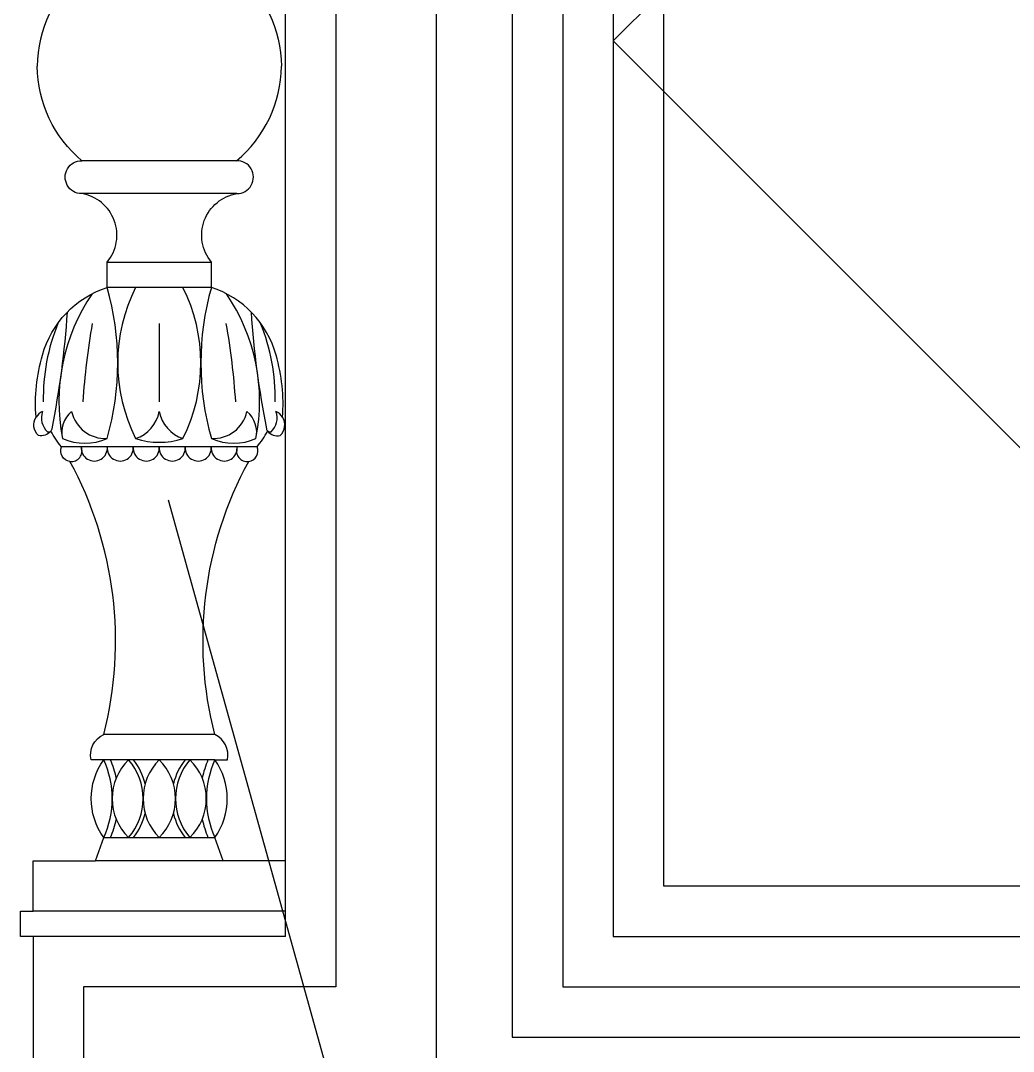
# Model space of a CAD drawing. Header units: metres. Extents: x 172 to 5375, y 420 to 6939.
# Drawn here: x 584 to 1371, y 3844 to 4661 of the extents above; entities that cross this region are included whole.
import ezdxf

# ---------------------------------------------------------------- set-up
doc = ezdxf.new("R2010")
doc.units = ezdxf.units.M
for name, color, linetype in [('3', 3, 'Continuous'), ('4', 4, 'Continuous'), ('7', 7, 'Continuous'), ('BH', 3, 'Continuous'), ('DIM', 3, 'Continuous')]:
    doc.layers.add(name, color=color, linetype=linetype)
doc.dimstyles.get("Standard").update_dxf_attribs({"dimtxt": 2.5, "dimasz": 2.5, "dimexe": 1.25, "dimexo": 0.625, "dimtad": 1, "dimcen": 2.5, "dimazin": 3, "dimtfac": 1, "dimtmove": 0, "dimatfit": 3})

msp = doc.modelspace()

# ---------------------------------------------------------------- hatches: boundary and pattern name
at = {"layer": 'BH'}
h = msp.add_hatch(dxfattribs=at)
h.set_pattern_fill('AR-RROOF', scale=500)
h.paths.add_polyline_path([(1093.96, 3975.23), (1723.96, 3975.23), (1723.96, 5315.23), (1093.96, 5315.23)])
h.paths.add_polyline_path([(1803.96, 3975.23), (2433.96, 3975.23), (2433.96, 5315.23), (1803.96, 5315.23)])

# ---------------------------------------------------------------- linework, layer by layer
at = {"layer": '3'}
for p, q in [((1763.96, 5355.23), (1053.96, 4645.23)), ((1053.96, 4645.23), (1763.96, 3935.23)), ((755.27, 4550.3), (632.64, 4550.3)), ((755.27, 4550.3), (632.64, 4550.3)), ((755.56, 4524.18), (632.35, 4524.18)), ((755.56, 4524.18), (632.35, 4524.18)), ((652.62, 4469.85), (735.3, 4469.85)), ((652.62, 4469.85), (735.3, 4469.85)), ((735.3, 4449.85), (652.62, 4449.85)), ((735.3, 4449.85), (652.62, 4449.85)), ((693.96, 4421.21), (693.96, 4359.19)), ((771.56, 4323.38), (616.35, 4323.38)), ((738.07, 4095.23), (649.85, 4095.23)), ((738.07, 4095.23), (649.85, 4095.23)), ((738.07, 4075.23), (649.85, 4075.23)), ((738.07, 4075.23), (649.85, 4075.23)), ((649.85, 4013.61), (738.07, 4013.61)), ((649.85, 4013.61), (738.07, 4013.61)), ((744.64, 3995.23), (643.28, 3995.23)), ((793.96, 3955.23), (593.96, 3955.23)), ((793.96, 3955.23), (593.96, 3955.23))]:
    msp.add_line(p, q, dxfattribs=at)
msp.add_lwpolyline([(1723.96, 5315.23), (1093.96, 5315.23), (1093.96, 3975.23), (1723.96, 3975.23)], dxfattribs=at)
for centre, radius, start, end in [((442.07, 4389.93), 218.91, 344.11, 15.89), ((794.14, 4389.93), 133.16, 153.26, 206.74), ((593.77, 4389.93), 133.16, 333.26, 26.74), ((945.84, 4389.93), 218.91, 164.11, 195.89), ((765.55, 4359.47), 151.19, 145.68, 191.24), ((622.37, 4359.47), 151.19, 348.76, 34.32), ((-88.89, 4477.13), 711.58, 348.7, 356.21), ((1476.81, 4477.13), 711.58, 183.79, 191.3), ((759.82, 4361.69), 157.9, 157.85, 180.91), ((1194.36, 4323.39), 562.15, 169.98, 176.35), ((193.55, 4323.39), 562.15, 3.65, 10.02), ((628.1, 4361.69), 157.9, 359.09, 22.15), ((605.91, 4340.74), 11.51, 113.07, 147.63), ((615.23, 4346.26), 14.73, 159.88, 227.51), ((637.94, 4334.95), 21.27, 129.63, 193.43), ((651.15, 4357.43), 27.46, 192.84, 273.06), ((666.14, 4356.89), 28.37, 288.67, 348.7), ((721.78, 4356.89), 28.37, 191.3, 251.33), ((736.76, 4357.43), 27.46, 266.94, 347.16), ((749.97, 4334.95), 21.27, 346.57, 50.37), ((772.68, 4346.26), 14.73, 312.49, 20.12), ((782, 4340.74), 11.51, 32.37, 66.93), ((606.22, 4337.93), 2.69, 249.73, 356.05), ((781.69, 4337.93), 2.69, 183.95, 290.27), ((781.69, 4337.93), 2.69, 230.2, 290.27), ((634.93, 4369.51), 43.27, 245.88, 294.12), ((693.96, 4387.07), 60.06, 251.82, 288.18), ((752.98, 4369.51), 43.27, 245.88, 294.12), ((624.23, 4320.26), 8.48, 261.88, 21.61), ((642.42, 4322.49), 10.35, 175.02, 4.98), ((663.04, 4322.49), 10.35, 175.02, 4.98), ((683.65, 4322.49), 10.35, 175.02, 4.98), ((704.26, 4322.49), 10.35, 175.02, 4.98), ((724.88, 4322.49), 10.35, 175.02, 4.98), ((745.49, 4322.49), 10.35, 175.02, 4.98), ((763.68, 4320.26), 8.48, 158.39, 278.12), ((583.18, 4044.42), 73.44, 335.2, 24.8), ((583.18, 4044.42), 78.44, 12.07, 23.13), ((699.68, 4044.42), 43.04, 134.28, 225.72), ((634.1, 4044.42), 47.03, 319.07, 40.93), ((634.1, 4044.42), 50.03, 13.54, 38.01), ((724.55, 4044.42), 43.42, 134.8, 225.2), ((663.36, 4044.42), 43.42, 314.8, 45.2), ((753.82, 4044.42), 50.03, 141.99, 166.46), ((753.82, 4044.42), 47.03, 139.07, 220.93), ((688.23, 4044.42), 43.04, 314.28, 45.72), ((804.73, 4044.42), 78.44, 156.87, 167.93), ((804.73, 4044.42), 73.44, 155.2, 204.8), ((634.1, 4044.42), 50.03, 321.99, 346.46), ((753.82, 4044.42), 50.03, 193.54, 218.01), ((583.18, 4044.42), 78.44, 336.87, 347.93), ((804.73, 4044.42), 78.44, 192.07, 203.13)]:
    msp.add_arc(centre, radius, start, end, dxfattribs=at)
at = {"layer": '4'}
for p, q in [((833.96, 5355.23), (833.96, 3895.23)), ((793.96, 3935.23), (793.96, 5315.23)), ((593.96, 3935.23), (593.96, 3635.23)), ((793.96, 3935.23), (593.96, 3935.23)), ((633.96, 3895.23), (633.96, 3675.23)), ((833.96, 3895.23), (633.96, 3895.23))]:
    msp.add_line(p, q, dxfattribs=at)
for points in [[(1013.96, 3895.23), (2513.96, 3895.23), (2513.96, 5395.23), (1013.96, 5395.23)], [(1053.96, 3935.23), (2473.96, 3935.23), (2473.96, 5355.23), (1053.96, 5355.23)]]:
    msp.add_lwpolyline(points, close=True, dxfattribs=at)
for points in [[(593.96, 5315.23), (583.96, 5315.23), (583.96, 5295.23), (593.96, 5295.23), (593.96, 5255.23), (643.28, 5255.23), (649.85, 5236.86, 0.32), (649.85, 5175.23), (639.85, 5175.23, 0.35), (649.85, 5155.23, -0.19), (623.04, 4938.6, 0.49), (616.35, 4927.08, 0.04), (607.94, 4914.6, 0.27), (598.09, 4918.17, 0.36), (596.19, 4903.56, 0.09), (601.3, 4854.33, 0.25), (652.62, 4800.62), (652.62, 4780.62, -0.58), (632.35, 4726.29, 1.01), (632.64, 4700.17, 0.22), (597.13, 4625.23)], [(793.96, 5295.23), (793.96, 5255.23), (744.64, 5255.23), (738.07, 5236.86, -0.32), (738.07, 5175.23), (748.07, 5175.23, -0.35), (738.07, 5155.23, 0.19), (764.88, 4938.6, -0.49), (771.56, 4927.08, -0.04), (779.97, 4914.6, -0.27), (789.82, 4918.17, -0.36), (791.72, 4903.56, -0.09), (786.61, 4854.33, -0.25), (735.3, 4800.62), (735.3, 4780.62, 0.58), (755.56, 4726.29, -1.01), (755.27, 4700.17, -0.22), (790.78, 4625.23)], [(593.96, 3935.23), (583.96, 3935.23), (583.96, 3955.23), (593.96, 3955.23), (593.96, 3995.23), (643.28, 3995.23), (649.85, 4013.61, -0.32), (649.85, 4075.23), (639.85, 4075.23, -0.35), (649.85, 4095.23, 0.19), (623.04, 4311.87, -0.49), (616.35, 4323.38, -0.04), (607.94, 4335.86, -0.27), (598.09, 4332.29, -0.36), (596.19, 4346.9, -0.09), (601.3, 4396.13, -0.25), (652.62, 4449.85), (652.62, 4469.85, 0.58), (632.35, 4524.18, -1.01), (632.64, 4550.3, -0.22), (597.13, 4625.23)], [(793.96, 3955.23), (793.96, 3995.23), (744.64, 3995.23), (738.07, 4013.61, 0.32), (738.07, 4075.23), (748.07, 4075.23, 0.35), (738.07, 4095.23, -0.19), (764.88, 4311.87, 0.49), (771.56, 4323.38, 0.04), (779.97, 4335.86, 0.27), (789.82, 4332.29, 0.36), (791.72, 4346.9, 0.09), (786.61, 4396.13, 0.25), (735.3, 4449.85), (735.3, 4469.85, -0.58), (755.56, 4524.18, 1.01), (755.27, 4550.3, 0.22), (790.78, 4625.23)]]:
    msp.add_lwpolyline(points, format="xyb", dxfattribs=at)
at = {"layer": '7'}
for points in [[(913.96, 3815.23), (913.96, 5435.23), (713.96, 5435.23), (713.96, 5495.23), (2813.96, 5495.23), (2813.96, 5435.23), (2613.96, 5435.23), (2613.96, 3815.23), (2813.96, 3815.23), (2813.96, 3755.23), (2613.96, 3755.23), (2613.96, 3795.23), (913.96, 3795.23), (913.96, 3755.23), (713.96, 3755.23), (713.96, 3815.23), (913.96, 3815.23)], [(2553.96, 3855.23), (2553.96, 5435.23), (973.96, 5435.23), (973.96, 3855.23), (2553.96, 3855.23)]]:
    msp.add_lwpolyline(points, dxfattribs=at)

# ---------------------------------------------------------------- leaders
at = {"layer": 'DIM'}
msp.add_leader([(701.13, 4281.4), (1125.99, 2753.24)], dimstyle='Standard', dxfattribs=at)

doc.saveas('drawing.dxf')
